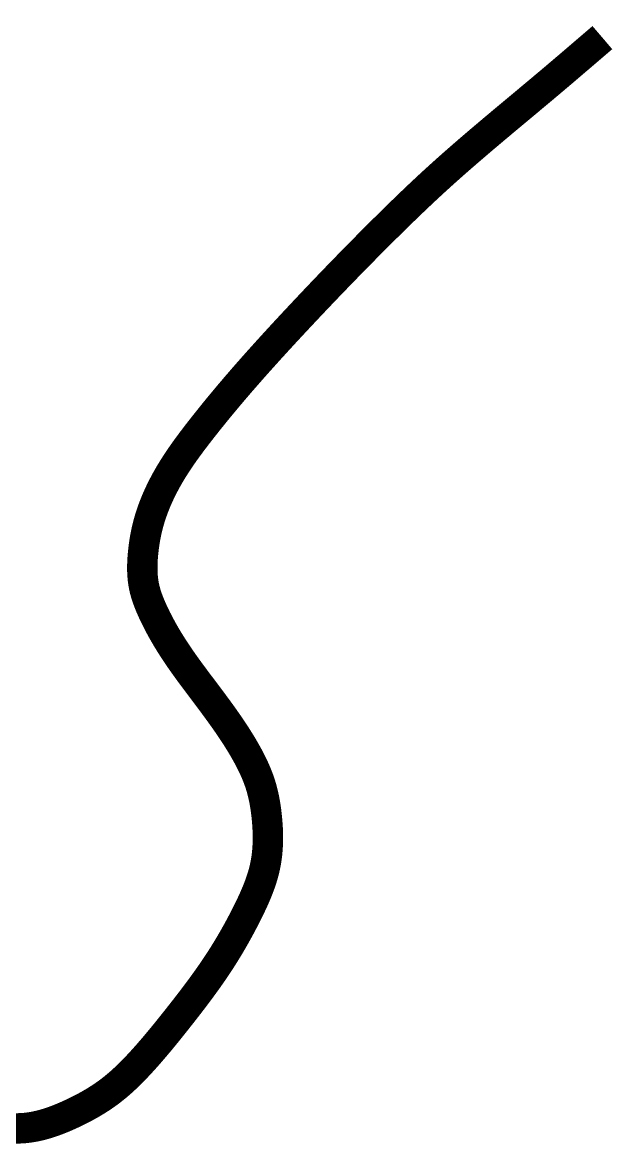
# Model space of a CAD drawing. Header units: inches. Extents: x 541671 to 837720, y 76128 to 1008472.
# Drawn here: x 826596 to 828767, y 627597 to 631688 of the extents above; entities that cross this region are included whole.
import ezdxf
from ezdxf.enums import TextEntityAlignment as Align

# ---------------------------------------------------------------- set-up
doc = ezdxf.new("R2010")
doc.units = ezdxf.units.IN
doc.header["$MEASUREMENT"] = 0
doc.layers.get('0').update_dxf_attribs({"lineweight": 18})
for name, color, linetype, lineweight in [('ISO', 153, 'Continuous', 15), ('LC Net thay', 7, 'Continuous', 25), ('LC Text1', 3, 'Continuous', 20)]:
    doc.layers.add(name, color=color, linetype=linetype, lineweight=lineweight)
doc.styles.add('Khungten', font='VHAVAN_2.TTF', dxfattribs={"width": 0.8, "height": 5000})
doc.styles.add('Title', font='VHAVAN_2.TTF', dxfattribs={"width": 0.8})

# ---------------------------------------------------------------- blocks, each defined once
blk = doc.blocks.new('lcdi fix')
at = {"layer": 'ISO', "ltscale": 2, "const_width": 20}
blk.add_lwpolyline([(39175.05478657127, 88.4431639724753), (39175.02588936084, 88.41846714605344), (39164.71902299047, 79.58492575138735), (39154.40823396339, 70.75419330084696), (39149.24408613748, 66.34838731443779), (39141.79517642772, 60.02853999998115), (39138.88390823692, 57.57269336788522), (39133.68574595079, 53.20538547548858), (39123.26763265379, 44.49577486187991), (39112.8438641993, 35.79320900839593), (39107.63863296629, 31.43470706613698), (39102.44251635787, 27.06613335322982), (39097.25902384534, 22.68354354946678), (39092.09166490001, 18.282993334602), (39086.94394899323, 13.8605383884169), (39081.81938559626, 9.412234390701997), (39079.26688279878, 7.177156397432555), (39076.72148418048, 4.934137021215065), (39074.18362842532, 2.682683221984917), (39071.65375421717, 0.4223019597229722), (39069.13230023999, -1.847499805584448), (39065.79337162248, -4.881046297214198), (39064.11636724751, -6.417289287677704), (39061.62222042689, -8.717620222178084), (39059.13690209409, -11.02775606643445), (39056.66004481321, -13.34723929268148), (39054.19128114838, -15.67561237307928), (39051.73024366374, -18.01241777982796), (39049.27656492338, -20.35719798510036), (39046.8298774914, -22.70949546108022), (39041.95600680914, -27.43481211395738), (39037.10569212984, -32.18470751590758), (39030.69993765661, -38.52021916656486), (39027.46410808989, -41.7437676276204), (39022.66876787922, -46.54793725786658), (39017.88968245665, -51.36777639689353), (39013.12657649157, -56.2030511010671), (39008.37917465327, -61.05352742669675), (39003.64720161111, -65.91897143013739), (38998.93038203445, -70.79914916771304), (38994.22844059259, -75.69382669578772), (38989.54110195491, -80.60277007065088), (38984.86809079075, -85.52574534866653), (38980.20913176943, -90.46251858617143), (38973.49275697631, -97.62910194092001), (38970.9323518028, -100.3765883916058), (38966.31565075903, -105.3547303796404), (38961.71646827005, -110.3493254618134), (38957.13746990246, -115.362451671017), (38952.58132122279, -120.396187040129), (38948.0506877976, -125.4526096020018), (38943.54823519345, -130.5337973895257), (38941.30840968879, -133.0843276281721), (38939.07662897688, -135.641828435555), (38936.8532262535, -138.2065595658023), (38934.63853471447, -140.7787807730019), (38932.43288755559, -143.3587518112618), (38930.23661797273, -145.9467324347006), (38928.05005916167, -148.5429823974264), (38925.87354431828, -151.1477614535488), (38923.70740663831, -153.761329357174), (38921.55197931762, -156.3839458624134), (38919.40759555201, -159.0158707233732), (38917.27458853732, -161.6573636941721), (38915.15329146935, -164.3086845288981), (38913.04403754396, -166.9700929816936), (38910.51673834739, -170.1935814266562), (38908.86332161943, -172.324408308883), (38906.79566986996, -175.0197088187324), (38904.74848448712, -177.730362740509), (38902.72605100929, -180.4589859120897), (38900.73265497488, -183.208194171335), (38899.74818522969, -184.5913351581657), (38898.77258192224, -185.9806033561126), (38897.80638074485, -187.3763257449136), (38896.85011738981, -188.7788293043031), (38895.90432754942, -190.1884410139992), (38894.96954691593, -191.6054878537652), (38894.04631118171, -193.0302968033011), (38893.135156039, -194.4631948423448), (38892.23661718014, -195.9045089506544), (38891.35123029744, -197.3545661079461), (38890.47953108314, -198.8136932939415), (38889.62205522959, -200.2822174884022), (38888.81220214645, -201.7021293803591), (38887.95192307429, -203.2486656482688), (38887.14037537409, -204.7466927275291), (38886.34526682977, -206.2543438803987), (38885.56716894236, -207.7714160838514), (38884.80665321281, -209.2977063148974), (38884.06429114213, -210.8330115504687), (38883.34065423135, -212.377128767559), (38882.63631398143, -213.9298549431369), (38881.95184189337, -215.4909870541778), (38881.28780946817, -217.0603220776538), (38880.64478820685, -218.6376569905442), (38880.02334961036, -220.2227887698209), (38879.42406517972, -221.8155143924414), (38878.84750641591, -223.4156308353995), (38878.29424481996, -225.0229350756617), (38877.76485189283, -226.6372240901928), (38877.25989913553, -228.2582948559775), (38876.77995804907, -229.8859443499932), (38876.32560013441, -231.5199695492047), (38875.83238280637, -233.4190224078247), (38875.49579824036, -234.8063456200653), (38875.12046875426, -236.4583805276434), (38874.77076091251, -238.1161758984326), (38874.4460263993, -239.7796355471601), (38874.14561689875, -241.4486632884946), (38873.86888409508, -243.1231629370941), (38873.6151796724, -244.8030383076748), (38873.38385531493, -246.4881932148946), (38873.17426270683, -248.1785314734552), (38872.94796383206, -250.2386541152482), (38872.81795555621, -251.5742812904991), (38872.67263623193, -253.2786033330249), (38872.55256230119, -254.9856886627858), (38872.46050614971, -256.69430103593), (38872.39924016327, -258.4032042086237), (38872.37153672756, -260.1111619370058), (38872.38016822838, -261.8169379772153), (38872.39897595052, -262.668621538056), (38872.42790705143, -263.5192960854274), (38872.46730807933, -264.3688070888056), (38872.51752558246, -265.2170000177466), (38872.57890610903, -266.0637203417609), (38872.65179620724, -266.9088135303573), (38872.73654242535, -267.7521250530735), (38872.83349131152, -268.5935003794148), (38872.942989414, -269.4327849788933), (38873.06538328101, -270.2698243210434), (38873.20101946077, -271.1044638753629), (38873.42863428345, -272.3443290242103), (38873.5133871072, -272.7659294036912), (38873.69038194831, -273.5925403575056), (38873.88077855323, -274.416401863029), (38874.08411038484, -275.2375373261748), (38874.29991090603, -276.0559701528509), (38874.52771357974, -276.8717237490455), (38874.76705186887, -277.6848215206755), (38875.01745923629, -278.4952868736927), (38875.27846914492, -279.3031432140033), (38875.54961505768, -280.1084139475715), (38876.12044874716, -281.7112922181841), (38876.72622800793, -283.3041089330327), (38877.36322054322, -284.8870513396105), (38878.02769405628, -286.4603066854288), (38878.71591625031, -288.024062217959), (38879.67827477213, -290.1251006525599), (38880.14883180286, -291.1238216828442), (38880.88829766872, -292.6601834323483), (38881.64221417537, -294.1877523778003), (38882.41026814716, -295.7066902767747), (38883.19214640855, -297.217158886906), (38883.98753578393, -298.7193199657486), (38884.79612309768, -300.2133352709461), (38885.61759517429, -301.6993665600785), (38886.45163883807, -303.1775755907292), (38887.29794091353, -304.6481241205129), (38888.156188225, -306.1111739070275), (38889.02606759692, -307.566886707873), (38889.90726585372, -309.0154242806257), (38890.79946981979, -310.4569483829073), (38891.70236631951, -311.8916207723196), (38892.61564217735, -313.3196032064388), (38893.53898421771, -314.7410574428741), (38894.10023755505, -315.5947200120772), (38895.41452003407, -317.5651092267362), (38896.36580040646, -318.9682769699612), (38897.32539805796, -320.3659899598333), (38899.2674645537, -323.1464102080317), (38901.23655823202, -325.9090870284472), (38903.22851780377, -328.6567374781116), (38905.23918197968, -331.3920786141189), (38907.26438947057, -334.1178274935228), (38909.29997898723, -336.8367011734172), (38914.29090619797, -343.467234446678), (38917.46345913495, -347.697545051622), (38919.49034892584, -350.4219755292179), (38921.50479789756, -353.1548575261731), (38923.50348362984, -355.8985265320862), (38925.48308370248, -358.6553180366063), (38927.44027569523, -361.4275675293284), (38929.3717371879, -364.2176104998907), (38931.27414576025, -367.0277824379045), (38932.21341694499, -368.4411466102119), (38933.14417899208, -369.8604188329773), (38934.06601659895, -371.2858910424293), (38934.97851446315, -372.7178551747456), (38935.88125728208, -374.1566031661587), (38936.77382975322, -375.6024269528334), (38937.65581657409, -377.0556184710003), (38938.52680244209, -378.516469656839), (38939.71281214725, -380.5505750327484), (38940.23406727571, -381.462312902755), (38941.06882937305, -382.9477947305895), (38941.88915706918, -384.4418609506793), (38942.69353878955, -385.9446531716621), (38943.48046295965, -387.456313002167), (38944.24841800495, -388.9769820507972), (38944.99589235088, -390.5068019261926), (38945.72137442292, -392.0459142369909), (38946.42335264658, -393.5944605918248), (38947.10031544729, -395.1525825993158), (38947.75075125048, -396.7204218680617), (38948.37314848168, -398.2981200067443), (38948.96599556634, -399.8858186239613), (38949.5277809299, -401.4836593283217), (38950.05244435271, -403.0774673616052), (38950.55258782682, -404.7102135688765), (38951.0153428551, -406.3385037336157), (38951.44647890516, -407.9760954576668), (38951.84721679904, -409.6224299760652), (38952.21877735891, -411.2769485238932), (38952.56238140684, -412.9390923361989), (38952.87924976496, -414.6083026480283), (38953.17060325536, -416.2840206944493), (38953.43766270019, -417.9656877105008), (38953.68164892151, -419.652744931238), (38953.90378274146, -421.3446335917215), (38954.10528498213, -423.0407949269975), (38954.29433797093, -424.8093706649488), (38954.45095116933, -426.4436944493209), (38954.59542718207, -428.1492752779395), (38954.719806201, -429.856812389753), (38954.82308989903, -431.5657055160609), (38954.904279949, -433.2753543881936), (38954.96237802375, -434.9851587373996), (38954.99638579617, -436.6945182950476), (38955.00530493911, -438.4028327924079), (38954.98813712545, -440.1095019608274), (38954.94388402798, -441.8139255315873), (38954.87154731964, -443.5155032359871), (38954.77012867323, -445.2136348053573), (38954.63862976167, -446.9077199709955), (38954.47605225776, -448.5971584642193), (38954.28139783439, -450.2813500163138), (38954.05366816442, -451.959694358613), (38953.79186492067, -453.6315912224127), (38953.49498977608, -455.2964403390415), (38953.23379852207, -456.612100776274), (38952.79278536112, -458.60281839046), (38952.38856725625, -460.2440695367986), (38951.95097459992, -461.8775614856277), (38951.48158811862, -463.5034597201975), (38950.9819885389, -465.1219297237221), (38950.45375658726, -466.7331369793974), (38949.89847299026, -468.3372469704482), (38949.31771847437, -469.9344251800903), (38948.71307376618, -471.5248370915415), (38948.08611959219, -473.1086481880047), (38947.4384366789, -474.6860239527196), (38946.77160575287, -476.2571298688763), (38946.08720754064, -477.8221314196944), (38945.38682276869, -479.3811940883988), (38944.67203216359, -480.9344833581818), (38943.94441645182, -482.4821647122972), (38943.20555635996, -484.0244036339227), (38941.83375895635, -486.8246717456732), (38940.93687396636, -488.6200763061879), (38939.38918104622, -491.6588798211778), (38937.81365983267, -494.6778054584865), (38936.20986344555, -497.6768672326816), (38934.57734500463, -500.6560791582688), (38932.91565762972, -503.6154552498483), (38931.22435444067, -506.5550095219278), (38929.50298855721, -509.474755989062), (38927.75111309925, -512.3747086657677), (38925.96828118651, -515.2548815666341), (38924.15404593883, -518.1152887061944), (38922.71961248407, -520.3284791716378), (38920.4303269212, -523.7771740680673), (38918.52295694317, -526.579934364976), (38916.58787398951, -529.3652690456602), (38914.62709704234, -532.1342203041313), (38912.64264508372, -534.8878303344009), (38910.63653709579, -537.627141330473), (38908.61079206067, -540.3531954863574), (38906.56742896044, -543.0670349960674), (38904.50846677722, -545.7697020536289), (38902.43592449313, -548.462238853017), (38900.35182109024, -551.1456875882577), (38898.25817555073, -553.8210904533626), (38895.41253789436, -557.4316492106063), (38891.9369281067, -561.8075277070275), (38889.81506316454, -564.4551212200658), (38887.68219478073, -567.0930551070378), (38885.5359751108, -569.7197926558547), (38883.37405631036, -572.3337971544588), (38881.19409053502, -574.933531890787), (38878.99372994027, -577.5174601527633), (38876.77062668174, -580.0840452283046), (38874.52243291502, -582.6317504053586), (38872.87742851439, -584.4639924415969), (38871.09781674785, -586.4140878785984), (38869.94073809948, -587.6623334097676), (38868.77503215728, -588.9028258688868), (38867.60017274102, -590.1346361873675), (38866.41563367061, -591.3568352965867), (38865.22088876585, -592.568494127936), (38864.01541184663, -593.768683612765), (38862.79867673278, -594.9564746824799), (38861.57015724419, -596.1309382684758), (38860.32932720063, -597.2911453021225), (38859.07566042201, -598.436166714795), (38857.80863072819, -599.5650734379069), (38856.52771193898, -600.6769364028005), (38855.23237787423, -601.7708265408764), (38853.92210235383, -602.8458147835227), (38852.5963591976, -603.9009720621052), (38851.86873511036, -604.4661155235844), (38849.89690932509, -605.9487647591159), (38848.5236729669, -606.9414656493118), (38847.13546086851, -607.9138995362209), (38845.7328040195, -608.8664728451167), (38844.31623340936, -609.7995920013291), (38842.88628002763, -610.7136634301751), (38841.44347486389, -611.6090935569373), (38839.98834890759, -612.4862888069365), (38838.52143314833, -613.345655605488), (38837.04325857564, -614.1876003778998), (38835.554356179, -615.01252954948), (38834.05525694802, -615.8208495455438), (38832.54649187214, -616.6129667913883), (38831.02859194099, -617.3892877123326), (38829.50208814404, -618.1502187336791), (38827.96751147084, -618.8961662807505), (38826.42539291093, -619.6275367788276), (38824.82663027209, -620.3674353065326), (38823.32054587765, -621.0478417836475), (38821.75818651932, -621.7354726994763), (38820.18900063093, -622.4058495147146), (38818.61280346068, -623.0571923314128), (38817.02941025677, -623.6877212516265), (38815.43863626735, -624.295656377426), (38813.84029674061, -624.8792178108706), (38812.23420692474, -625.4366256540052), (38810.62018206791, -625.9661000088909), (38808.99803741832, -626.4658609775943), (38807.36758822415, -626.934128662153), (38805.72864973356, -627.3691231646462), (38804.08103719479, -627.7690645871226), (38802.42456585594, -628.1321730316376), (38801.49621537191, -628.3181404707248), (38800.75906851733, -628.4566660406308), (38799.92301440536, -628.603855553758), (38799.08491745483, -628.7406824845239), (38798.24490709486, -628.8669021031474), (38797.40311275446, -628.9822696798947), (38796.55966386272, -629.0865404849992), (38795.71468984865, -629.1794697887271), (38794.86832014137, -629.2608128613101), (38794.02068416984, -629.3303249730034), (38793.1719113632, -629.3877613940622), (38792.32213115043, -629.43287739472), (38791.47147296066, -629.4654282452302), (38790.62006622288, -629.48516921585), (38789.76804036618, -629.491855576809), (38788.9155248196, -629.4852425983881), (38788.06264901219, -629.4650855508171), (38787.20954237302, -629.4311397043293), (38786.35633433113, -629.383160329191), (38785.50315431558, -629.3209026956465), (38784.65013175542, -629.2441220739383), (38783.46823353882, -629.1132200416869)], dxfattribs=at)
at = {"color": 7, "style": 'Khungten', "width": 0.8}
for tag, p in [('REVISION', (39498.75262445211, -10746.30395446718)), ('NGAYHT', (39546.07413610816, -11609.37091637403))]:
    blk.add_attdef(tag, text='', height=199.998925739526, dxfattribs=at).set_placement(p, align=Align.CENTER)
at = {"layer": 'LC Text1', "style": 'Title', "width": 1.824645990402025}
for tag, p, p2 in [('TENBANVE1', (36912.6576448679, -8885.760238945484), (40339.14494544268, -8885.760238945484)), ('TENBANVE2', (36912.6576448679, -9562.465564332902), (40339.14494544268, -9562.465564332902))]:
    blk.add_attdef(tag, text='', height=249.9999935159641, dxfattribs=at).set_placement(p, p2, align=Align.FIT)
at = {"layer": 'LC Text1', "style": 'Title', "width": 0.7}
blk.add_attdef('SOBANVE', text='', height=249.9999935159641, dxfattribs=at).set_placement((39561.98223525286, -13896.18071823567), align=Align.CENTER)

msp = doc.modelspace()

# ---------------------------------------------------------------- block references
at = {"layer": 'LC Net thay', "xscale": 5.543999978195854, "yscale": 5.543999978195854, "zscale": 5.543999978195854}
msp.add_blockref('lcdi fix', (611524.8328397584, 631142.5951173656), dxfattribs=at)

doc.saveas('drawing.dxf')
